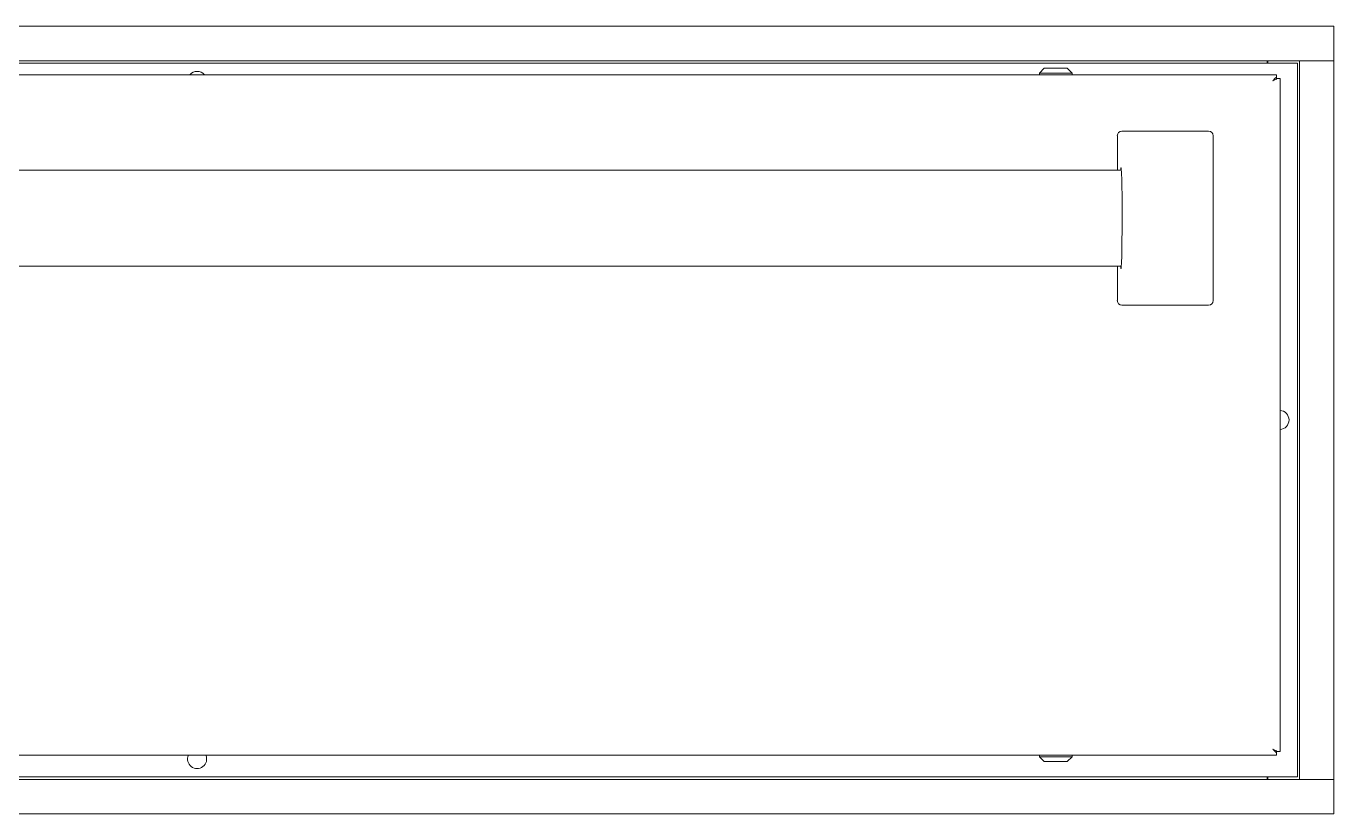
# Model space of a CAD drawing. Header units: millimetres. Extents: x 27602 to 523849, y 322139 to 568360.
# Drawn here: x 183407 to 204053, y 494880 to 507312 of the extents above; entities that cross this region are included whole.
import ezdxf

# ---------------------------------------------------------------- set-up
doc = ezdxf.new("R2010")
doc.units = ezdxf.units.MM

msp = doc.modelspace()

# ---------------------------------------------------------------- linework, layer by layer
at = {"color": 7, "lineweight": 13, "ltscale": 0.03937}
for p, q in [((161399, 507312), (204052, 507312)), ((161399, 506767), (204052, 506767)), ((161974, 506730), (203477, 506730)), ((203477, 495462), (203477, 506730)), ((203508, 506767), (203508, 495425)), ((204053, 506767), (204053, 495425)), ((203145, 506545), (162301, 506545)), ((203203, 506487), (203203, 495864)), ((200707, 505657), (202075, 505657)), ((202147, 505583), (202147, 502980)), ((200698, 505038), (164748, 505038)), ((200698, 503525), (164748, 503525)), ((200707, 502907), (202075, 502907)), ((199512, 495806), (182875, 495806)), ((203145, 495806), (199815, 495806)), ((204052, 495425), (161399, 495425)), ((203477, 495462), (161974, 495462)), ((204052, 494880), (161399, 494880))]:
    msp.add_line(p, q, dxfattribs=at)
at = {"color": 7, "lineweight": 13, "ltscale": 0.003312}
msp.add_line((203703, 507312), (203863, 507312), dxfattribs=at)
at = {"color": 7, "lineweight": 13, "ltscale": 0.003313}
msp.add_line((204023, 507312), (203863, 507312), dxfattribs=at)
at = {"color": 7, "lineweight": 13, "ltscale": 0.01125}
for p, q in [((204052, 507312), (204052, 506767)), ((204053, 506767), (203508, 506767)), ((204053, 495425), (203508, 495425)), ((204052, 494880), (204052, 495425))]:
    msp.add_line(p, q, dxfattribs=at)
at = {"color": 7, "lineweight": 13, "ltscale": 0.000774984}
for p, q in [((202999, 506730), (202999, 506767)), ((203012, 506767), (203012, 506730))]:
    msp.add_line(p, q, dxfattribs=at)
at = {"color": 7, "lineweight": 13, "ltscale": 0.002227}
for p, q in [((199482, 506648), (199406, 506572)), ((199844, 506648), (199920, 506572)), ((199482, 495704), (199406, 495780)), ((199844, 495704), (199920, 495780))]:
    msp.add_line(p, q, dxfattribs=at)
at = {"color": 7, "lineweight": 13, "ltscale": 0.010625}
for p, q in [((199406, 506572), (199920, 506572)), ((199920, 506545), (199406, 506545)), ((199406, 495806), (199920, 495806)), ((199406, 495780), (199920, 495780))]:
    msp.add_line(p, q, dxfattribs=at)
at = {"color": 7, "lineweight": 13, "ltscale": 0.000549977}
for p, q in [((199406, 506545), (199406, 506572)), ((199920, 506545), (199920, 506572))]:
    msp.add_line(p, q, dxfattribs=at)
at = {"color": 7, "lineweight": 13, "ltscale": 0.007475}
for p, q in [((199482, 506648), (199844, 506648)), ((199482, 495704), (199844, 495704))]:
    msp.add_line(p, q, dxfattribs=at)
at = {"color": 7, "lineweight": 13, "ltscale": 0.000780301}
for p, q in [((203145, 506545), (203145, 506507)), ((203145, 495844), (203145, 495806))]:
    msp.add_line(p, q, dxfattribs=at)
at = {"color": 7, "lineweight": 13, "ltscale": 0.00072287}
for p, q in [((203145, 506507), (203145, 506472)), ((203145, 495844), (203145, 495879))]:
    msp.add_line(p, q, dxfattribs=at)
at = {"color": 7, "lineweight": 13, "ltscale": 0.000415712}
for p, q in [((203166, 506487), (203145, 506487)), ((203166, 495864), (203145, 495864))]:
    msp.add_line(p, q, dxfattribs=at)
at = {"color": 7, "lineweight": 13, "ltscale": 0.00077928}
for p, q in [((203166, 506487), (203203, 506487)), ((203166, 495864), (203203, 495864))]:
    msp.add_line(p, q, dxfattribs=at)
at = {"color": 7, "lineweight": 13, "ltscale": 0.011267}
for p, q in [((200635, 505583), (200635, 505038)), ((200635, 503525), (200635, 502980))]:
    msp.add_line(p, q, dxfattribs=at)
at = {"color": 7, "lineweight": 13, "ltscale": 0.000550007}
for p, q in [((199406, 495806), (199406, 495780)), ((199920, 495806), (199920, 495780))]:
    msp.add_line(p, q, dxfattribs=at)
at = {"color": 7, "lineweight": 13, "ltscale": 0.000774999}
for p, q in [((202999, 495462), (202999, 495425)), ((203012, 495462), (203012, 495425))]:
    msp.add_line(p, q, dxfattribs=at)
at = {"color": 7, "lineweight": 13, "ltscale": 0.01025}
msp.add_line((203508, 495425), (203012, 495425), dxfattribs=at)
at = {"color": 7, "lineweight": 13, "ltscale": 0.03937}
for points in [[(203145, 506507), (203126, 506490), (203087, 506450)], [(203166, 506487), (203142, 506475), (203087, 506450)], [(200693, 505075), (200693, 505075), (200693, 505075), (200692, 505075), (200692, 505074), (200691, 505071), (200688, 505038)], [(200693, 503488), (200693, 503488), (200693, 503488), (200693, 503489), (200694, 503489), (200696, 503498), (200697, 503516), (200701, 503578), (200704, 503686), (200707, 503828), (200710, 504180), (200709, 504556), (200705, 504869), (200700, 505007), (200697, 505049), (200694, 505072), (200694, 505074), (200693, 505075), (200693, 505075), (200693, 505075)], [(200688, 503525), (200689, 503514), (200691, 503491), (200692, 503489), (200692, 503489), (200693, 503488), (200693, 503488)], [(203145, 495844), (203126, 495862), (203087, 495902)], [(203166, 495864), (203142, 495877), (203087, 495902)]]:
    msp.add_lwpolyline(points, dxfattribs=at)
for centre, start, end in [((186106, 506447), 40.58, 139.42), ((203194, 501097), 273.6011, 86.3989), ((186106, 495746), 156.2649, 23.7351)]:
    msp.add_arc(centre, 151, start, end, dxfattribs=at)
for centre, major_axis, start_param, end_param in [((200707, 505583), (9.5, -73), 3.014197, 4.58138), ((202075, 505583), (-9.5, -73), 1.701806, 3.268989), ((200707, 502980), (9.5, 73), 1.701806, 3.268989), ((202075, 502980), (-9.5, 73), 3.014197, 4.58138)]:
    msp.add_ellipse(centre, major_axis=major_axis, ratio=0.985958, start_param=start_param, end_param=end_param, dxfattribs=at)

doc.saveas('drawing.dxf')
